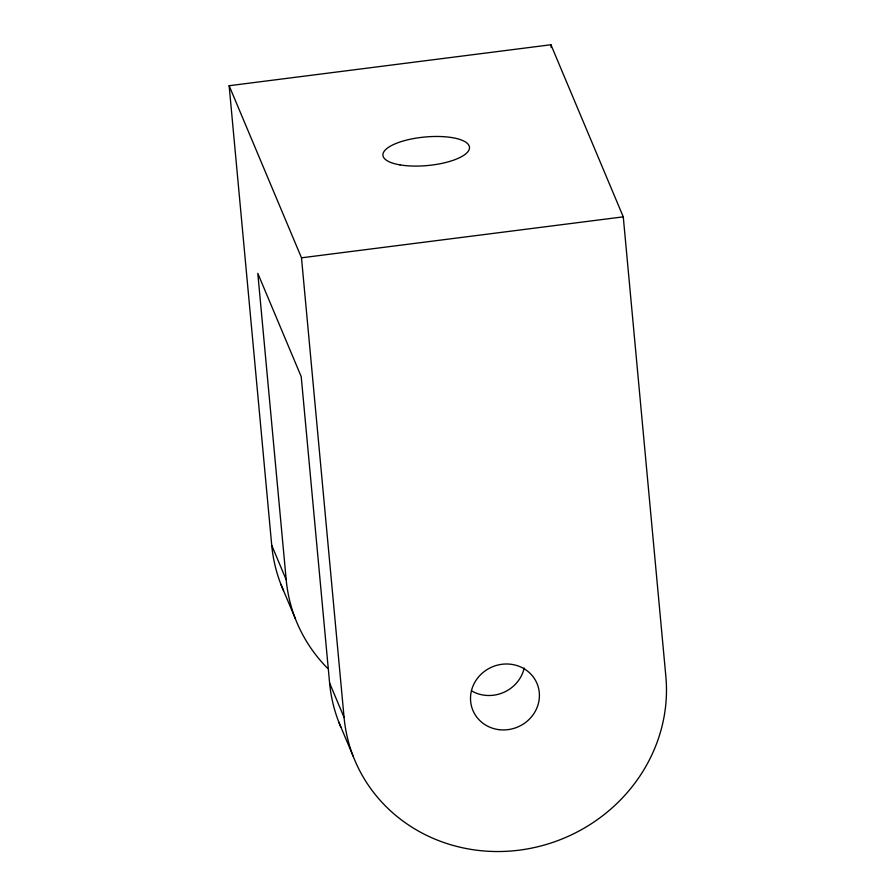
<?xml version="1.0" encoding="UTF-8"?>
<svg xmlns="http://www.w3.org/2000/svg" width="895" height="895" viewBox="0 0 895 895"><rect width="100%" height="100%" fill="white"/><g stroke="black" fill="none" stroke-linecap="round" stroke-linejoin="round"><path stroke-width="1.34" d="M283.525 590.633A162.968 153.045 -22.8 0 1 271.733 545.346L229.142 85.719L550.928 44.75L623.267 216.847L665.858 676.475A162.968 153.045 -22.8 0 1 519.156 850.172A162.968 153.045 -22.8 0 1 344.072 717.443L329.606 683.019L301.212 376.605L257.805 273.344L286.199 579.759A162.968 153.045 -22.8 0 0 327.592 668.308M229.142 85.719L301.492 257.816L623.267 216.847M271.733 545.346L286.199 579.759M280.885 584.301L295.35 618.713M338.757 721.974L353.234 756.398M550.928 44.75L551.186 47.524M301.492 257.816L344.072 717.443M340.838 727.053A162.968 153.045 -22.8 0 1 329.606 683.019M524.19 667.994A34.771 32.645 -22.8 0 1 471.464 690.817M499.007 729.66A34.771 32.645 -22.8 0 0 537.336 684.283A34.771 32.645 -22.8 0 0 478.556 676.933A34.771 32.645 -22.8 0 0 499.007 729.66M399.964 164.881A43.463 14.32 -5.3 0 0 469.148 149.566A43.463 14.32 -5.3 0 0 409.507 139.396A43.463 14.32 -5.3 0 0 399.964 164.881"/></g></svg>
